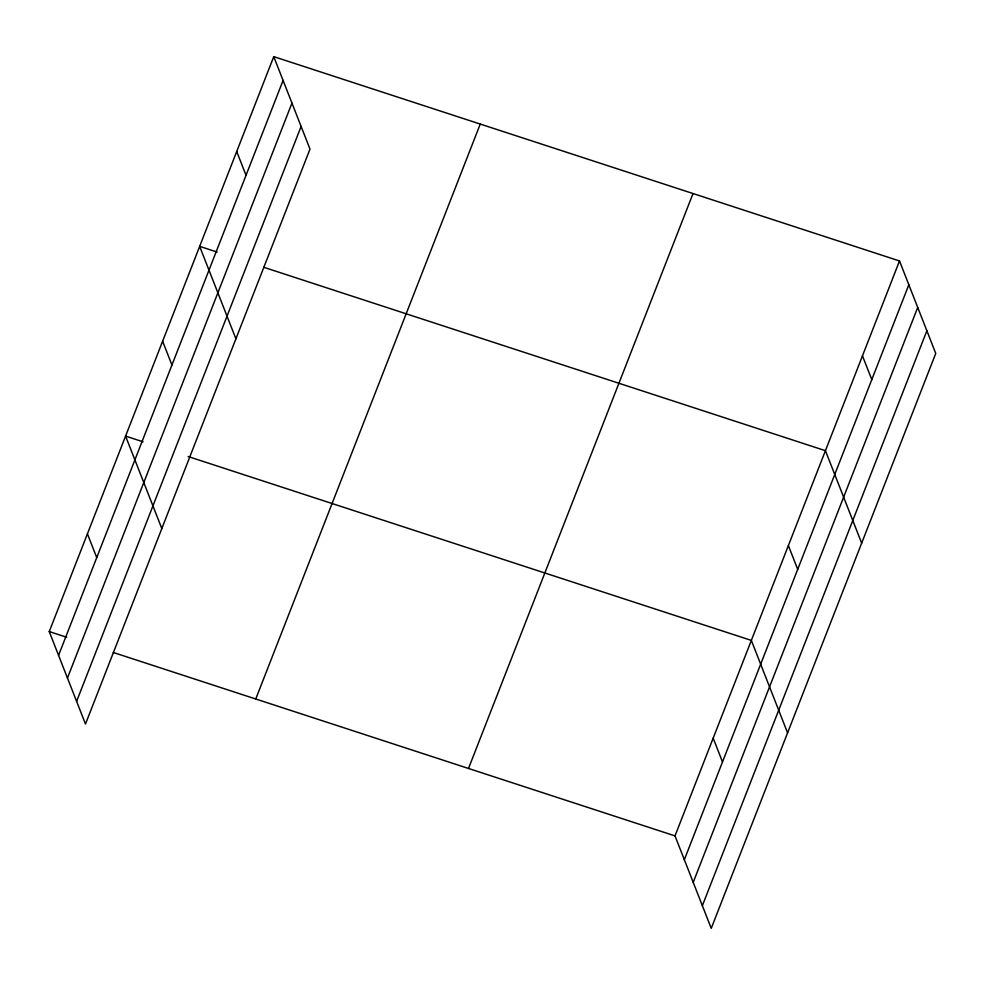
<?xml version="1.0" encoding="UTF-8"?>
<svg xmlns="http://www.w3.org/2000/svg" width="985" height="985" viewBox="0 0 985 985"><rect width="100%" height="100%" fill="white"/><g stroke="black" fill="none" stroke-linecap="round" stroke-linejoin="round"><path stroke-width="1.48" d="M273.756 56.637L309.992 149.104L85.486 724.037L49.25 631.57L273.756 56.637L899.514 260.963L935.75 353.43L711.244 928.362L675.008 835.896L899.514 260.963M58.571 655.357L283.077 80.425M67.46 678.025L291.954 103.093M76.608 701.369L301.102 126.449M255.755 698.993L480.249 124.061M468.515 768.46L693.009 193.54M684.341 859.683L908.835 284.751M693.218 882.351L917.712 307.418M702.367 905.695L926.873 330.763M217.119 252.061L199.659 246.361L235.907 338.84M263.648 267.255L825.43 450.687L861.666 543.154M143.034 441.797L125.575 436.096L161.823 528.563M188.11 456.511L751.346 640.41L787.581 732.889M49.25 631.57L66.697 637.27M113.238 652.464L675.008 835.896M862.466 355.831L871.799 379.619M788.382 545.555L797.702 569.342M713.177 738.159L722.497 761.947M236.708 151.505L246.028 175.293M162.624 341.229L171.944 365.016M87.419 533.833L96.739 557.621"/></g></svg>
